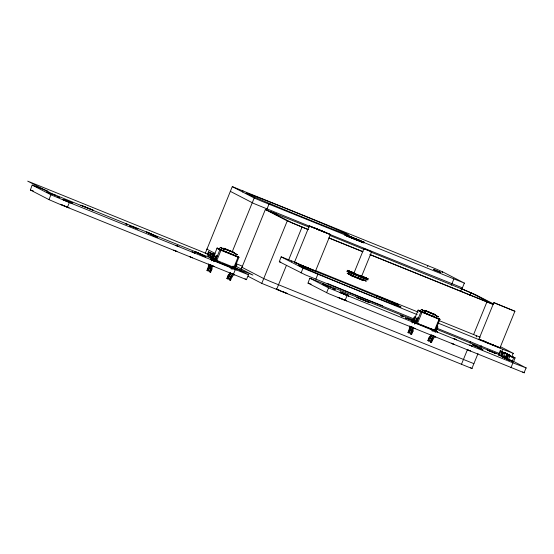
<?xml version="1.0" encoding="UTF-8"?>
<svg xmlns="http://www.w3.org/2000/svg" width="554" height="554" viewBox="0 0 554 554"><rect width="100%" height="100%" fill="white"/><g stroke="black" fill="none" stroke-linecap="round" stroke-linejoin="round"><path stroke-width="0.83" d="M208.886 264.895L208.65 267.257A1.004 0.99 -62.7 0 1 208.581 267.54L207.328 270.608L206.954 270.414L208.207 267.347A1.004 0.99 -62.7 0 0 208.276 267.063L208.588 263.919M206.954 270.414L208.276 270.989L209.523 267.921L209.156 267.727A1.004 0.99 -62.7 0 0 209.225 267.443L209.384 265.878M209.523 267.921A1.004 0.99 -62.7 0 0 209.599 267.637L209.911 264.493L210.271 264.701M211.309 265.324L210.929 265.179L211.351 265.345L211.039 268.489A1.004 0.99 -62.7 0 1 210.963 268.773L209.717 271.841L209.343 271.647L210.596 268.579A1.004 0.99 -62.7 0 0 210.665 268.295L210.762 265.124L211.372 265.401M211.919 265.629L212.327 265.733L211.981 268.877A1.004 0.99 -62.7 0 1 211.912 269.154L210.665 272.222L209.343 271.647M409.974 326.202L409.655 329.346A1.004 0.99 -62.7 0 1 409.586 329.63L408.333 332.698L407.966 332.504L409.212 329.436A1.004 0.99 -62.7 0 0 409.288 329.159L409.6 326.015M410.389 327.968L410.604 329.734A1.004 0.99 -62.7 0 1 410.535 330.011L409.281 333.079L407.966 332.504M410.604 329.734L410.777 326.583M413.305 327.823L412.993 330.967A1.004 0.99 -62.7 0 1 412.924 331.25L411.67 334.318L410.722 333.93L410.355 333.743L411.601 330.676A1.004 0.99 -62.7 0 0 411.67 330.392L411.989 327.248L412.481 327.532M410.722 333.93L411.975 330.863A1.004 0.99 -62.7 0 0 412.044 330.586L412.363 327.442A1.004 0.99 -62.7 0 1 412.446 327.116M244.979 278.821L246.682 279.722L59.153 204.004L49.195 199.738L30.38 190.015L32.139 185.043L47.907 191.172M48.953 199.62L50.933 194.779L32.354 185.174M67.408 207.39L69.382 202.549L248.656 274.881L235.062 267.831M205.236 253.413L232.271 186.615L435.098 268.586L442.598 271.82L464.529 283.184L261.71 201.22L254.21 197.986L232.451 186.733M207.12 255.006L208.346 252.008L214.668 254.563M207.785 255.346L209.01 252.347M208.152 256.149L208.726 254.75M208.775 256.474L210.271 252.859L209.654 252.541M209.772 256.377L210.998 253.379L214.578 254.833M210.437 256.724L211.663 253.725L214.509 254.951M210.804 257.52L211.379 256.128M211.427 257.845L212.854 254.348L214.37 254.965M211.704 257.236L212.923 254.231M211.247 259.902L213.11 255.325A1.004 0.99 -62.7 0 1 214.405 254.764L214.814 254.972L212.847 259.778M211.303 260.858L213.484 255.512A1.004 0.99 -62.7 0 1 214.779 254.958L214.814 254.972M216.33 261.474L212.424 259.556L217.133 248.019L221.039 249.674M208.844 268.496L207.902 270.795L208.276 270.989M213.214 259.861L212.535 259.591L214.44 254.778M213.629 261.135L215.499 256.557A1.004 0.99 -62.7 0 1 216.794 255.996L215.194 260.02M214.003 261.329L215.873 256.751A1.004 0.99 -62.7 0 1 217.168 256.19L215.236 261.01M242.479 191.954L242.971 190.749M210.915 270.497L211.545 268.967L211.912 269.154M215.291 261.038L220 249.501L217.133 248.019M221.108 249.972L216.399 261.502L233.463 268.413C236.44 269.611 228.2 266.322 232.327 267.928M232.23 251.765L234.224 252.499L223.678 248.199L232.23 251.765L254.21 197.986M230.609 272.88L228.636 275.345A1.004 0.99 -62.7 0 0 228.483 275.601L227.237 278.669L226.863 278.475L228.116 275.407A1.004 0.99 -62.7 0 1 228.262 275.158L230.235 272.686M230.838 268.725L231.44 267.263L234.259 268.732L238.961 257.181L236.807 256.073M228.754 276.557L227.812 278.856L228.186 279.05L229.432 275.982A1.004 0.99 -62.7 0 1 229.585 275.733L231.558 273.261M231.787 269.112L233.033 266.058M232.161 269.299L233.407 266.252M233.463 268.413L238.172 256.876L217.029 248.344L220.901 250.263M229.252 279.708L230.506 276.64A1.004 0.99 -62.7 0 1 230.651 276.391L232.625 273.918L232.999 274.112L231.025 276.584A1.004 0.99 -62.7 0 0 230.873 276.834L229.626 279.902L229.252 279.708L230.568 280.282L231.821 277.215A1.004 0.99 -62.7 0 1 231.974 276.965L233.947 274.493L234.619 274.784M234.487 269.583L235.422 267.291M234.861 269.777L236.731 265.193A1.004 0.99 -62.7 0 0 236.191 263.891L236.163 263.884M233.317 274.562L235.291 269.722M240.388 271.225L240.872 270.02M241.122 269.424L265.338 209.537L309.18 227.182M266.419 210.444L268.974 204.197M246.468 279.59L248.441 274.749M276.238 215.52L276.827 214.079M470.568 367.759L472.098 368.576L261.772 283.378L287.27 220.901L265.511 209.647M413.658 318.799L305.233 274.812L279.313 261.723L281.1 256.807L297.186 263.122M276.536 289.59L286.446 265.324M288.793 259.556L302.034 227.112M291.425 261.841L291.792 260.941M294.437 262.402L309.34 225.873L330.447 234.474L315.538 270.996L294.437 262.402L295.538 262.755M301.071 272.977L303.031 268.171L281.273 256.918M522.623 371.942L524.326 372.842L328.661 293.682L308.024 283.136L309.783 278.163L413.713 319.99M315.835 279.188L317.795 274.382M322.58 284.701L323.148 283.323M326.597 292.741L328.57 287.9L309.998 278.295M353.888 273.24L363.902 248.698L367.808 250.221L371.589 251.835L361.575 276.377M345.052 300.51L347.026 295.67M427.466 266.509L427.833 265.608M411.941 322.76L414.122 317.414A1.004 0.99 -62.7 0 1 415.417 316.86L415.452 316.867M412.315 322.947L414.496 317.608A1.004 0.99 -62.7 0 1 415.791 317.047L413.859 321.867L419.655 324.145M409.226 332.123L409.849 330.593M413.886 321.819L413.54 321.68L414.413 319.243M415.071 317.643L418.138 310.115L422.806 311.985M439.828 319.596L418.014 310.434L418.928 310.413M414.641 323.231L416.511 318.647A1.004 0.99 -62.7 0 1 417.806 318.093L418.208 318.294L416.248 323.1L435.257 330.814L439.966 319.27L437.819 318.162M414.704 324.187L416.878 318.841A1.004 0.99 -62.7 0 1 418.18 318.287L418.208 318.294M411.67 334.318L411.297 334.124L412.55 331.057A1.004 0.99 -62.7 0 0 412.619 330.773L412.993 330.967M417.183 319.706L417.834 318.107M418.138 310.115L421.005 311.597L416.303 323.127L413.54 321.68M417.404 323.598L422.113 312.061L421.019 311.604M442.231 272.72L442.598 271.82M431.822 335.108L429.641 337.441A1.004 0.99 -62.7 0 0 429.495 337.691L428.242 340.758L427.875 340.565L429.121 337.497A1.004 0.99 -62.7 0 1 429.274 337.248L431.247 334.775M431.85 330.821L432.445 329.353L432.979 329.609M451.288 285.296L453.837 279.05M432.799 331.202L433.422 329.678M427.875 340.565L429.191 341.146L430.444 338.079A1.004 0.99 -62.7 0 1 430.59 337.822L432.57 335.357M433.173 331.396L433.796 329.865M432.972 329.872L431.878 329.457L434.44 330.468L439.177 318.972L439.959 319.277M435.721 336.915L434.959 336.59L432.979 339.062A1.004 0.99 -62.7 0 0 432.833 339.311L431.58 342.379L430.631 341.991L430.257 341.804L431.511 338.736A1.004 0.99 -62.7 0 1 431.663 338.48L433.637 336.015L434.004 336.202A1.004 0.99 -62.7 0 0 434.135 335.994M430.631 341.991L431.885 338.923A1.004 0.99 -62.7 0 1 432.03 338.674L434.004 336.202L433.346 335.987M435.209 330.78L437.203 325.987A1.004 0.99 -62.7 0 1 437.736 327.289L435.866 331.867M431.58 342.379L431.206 342.185L432.148 339.886M435.188 332.435L437.058 327.857M460.63 291.536L461.697 288.932L370.778 252.028M461.807 289.32L464.356 283.073M469.861 295.421L470.921 292.817L464.695 290.158M461.406 364.442L467.486 349.546M470.131 343.058L470.72 341.617M473.663 334.408L486.904 301.965L493.476 304.589M476.17 336.991L476.662 335.793L480.221 337.241M478.926 339.173L493.829 302.643L514.901 311.237L500.013 347.787L478.94 339.193L480.36 339.664M471.925 368.465L478.005 353.57M480.65 347.081L481.239 345.634M499.244 355.086L500.774 351.34M501.682 351.645L502.665 349.242L513.357 353.376L500.941 346.929M502.042 351.852L500.511 355.599L499.888 355.28M502.769 352.372L501.238 356.118L505.573 357.877M503.164 356.97L504.694 353.223M504.736 358.043L505.386 356.444M507.208 359.207L508.738 355.453M508.468 359.719L509.999 355.966M511.584 357.164L513.184 353.258M512.263 361.25L513.793 357.503M510.961 367.683L512.935 362.842L526.3 368.001L513.454 361.34M524.105 372.71L526.078 367.87M507.776 359.511L508.399 359.83L506.515 358.999L513.53 361.762L515.054 358.016L506.626 354.643L505.594 356.589L506.252 356.935L507.291 354.982L513.717 357.621M229.702 274.923L230.693 273.69M432.196 335.163L430.223 337.635L430.59 337.822M330.419 234.481L309.34 225.873M315.51 271.01L312.068 269.445M371.589 251.835L363.909 248.711M350.391 274.569L354.802 276.494M367.025 279.5L363.182 278.073M52.72 194.461L46.64 191.982L52.72 194.468M223.227 248.386L230.284 251.17M344.179 293.565L348.549 295.268M407.668 318.647L412.959 320.773M514.915 311.265L493.829 302.643M52.845 194.274L55.552 195.375L53.973 194.71M59.569 197.453L56.93 196.372L59.597 197.466M150.73 233.85C145.141 231.794 156.761 236.586 151.865 234.633M152.904 235.318C158.174 237.181 148.555 233.483 153.133 235.235M328.55 286.39L330.032 287.02M348.473 295.254L340.218 291.868L344.283 293.454M194.329 251.329L196.441 252.222M195.673 252.035L196.905 252.506M413.762 322.393L417.231 323.799L413.72 322.373M478.711 347.94L480.595 348.563L477.361 347.24L479.688 348.224M451.365 343.258L452.376 343.646L451.378 343.272M230.596 191.49L253.912 203.553L312.456 227.403M345.412 235.305L346.527 235.692M363.029 279.763L358.39 277.956M414.157 328.224L415.23 328.64M238.933 257.181L238.241 256.911M234.224 268.711L233.532 268.441M345.177 235.173L344.72 235.034L345.031 235.208M360.432 241.482L360.349 241.378M348.265 271.792L347.801 271.654L349.726 272.547M207.39 249.279L206.781 249.092L215.111 253.427M242.417 267.388L241.8 267.208L263.739 278.572L271.238 281.806L473.885 363.659M81.002 205.257L82.221 205.714M31.169 190.181L30.38 190.015M299.347 264.355L298.918 264.216L304.513 266.619M348.231 236.433L353.272 238.407M363.14 242.624L363.943 242.881L360.266 241.253M348.542 273.759L347.815 273.544L349.581 274.355M276.73 289.188L276.231 289.043L276.806 289.313M437.909 318.411L436.815 317.982M435.666 336.915L434.696 336.541M345.523 235.298L347.026 235.879M362.136 242.223L362.551 242.375M348.217 271.73L346.846 271.259L350.35 272.817M280.802 262.18L279.313 261.723M309.818 283.676L308.024 283.136M31.633 190.354L32.174 190.555M435.07 317.227L436.704 317.941M234.058 255.138L235.235 255.664M338.709 297.588L338.092 297.387L338.813 297.72M151.187 234.203L152.094 234.55L149.767 233.573M234.598 274.805L233.802 274.493M484.39 341.347L483.4 340.994L488.365 343.141M494.542 345.613L495.553 345.959L494.431 345.44M435.119 330.759L433.671 330.219M359.906 241.288L358.68 240.817M361.637 242.036L362.697 242.458M349.456 274.105L347.15 273.254L350.17 274.604M364.068 280.255L366.374 281.107L365.439 280.643M432.944 316.133L434.045 316.569M435.077 330.745L432.39 329.36M224.093 251.142L223.587 250.941M467.645 349.844L468.435 350.149M61.231 204.53L60.448 204.267L61.175 204.599M68.281 207.501L69.084 207.778L68.502 207.501M296.002 262.928L299.548 264.313M310.441 283.911L311.133 284.174M32.797 190.784L33.489 191.054M299.908 264.563L301.03 264.999M422.91 312.11L421.94 311.722M425.056 313.176L425.389 313.329L424.17 312.865M480.872 339.858L481.461 340.087M345.731 300.545L346.485 300.829L345.98 300.552M470.291 350.952L470.388 350.959M346.499 235.665L347.6 236.101M361.54 242.015L362.157 242.257M348.93 273.884L349.553 274.119M363.493 280.033L365.73 280.843L365.19 280.566M277.346 289.423L277.734 289.569M287.263 293.599L286.432 293.274M424.731 312.865L425.59 313.197M484.736 341.479L485.948 341.95M413.055 320.884L407.709 318.675M221.822 249.986L221.468 249.847M412.1 327.123L412.474 327.269M190.14 256.772L190.901 257.07L190.05 256.765M347.116 235.9L350.467 237.237M357.212 240.18L355.987 239.695M360.419 241.565L361.063 241.814M363.936 278.371L367.988 279.895L367.35 279.569M362.849 279.784L363.971 280.241M221.711 250.131L221.198 249.937L222.265 250.408M339.27 297.803L339.976 298.08M345.53 300.469L342.808 299.382M432.861 335.738L432.307 335.537L432.951 335.772M82.511 205.825L83.536 206.227M61.626 204.682L62.332 204.959M67.886 207.348L66.916 206.967M231.849 273.641L231.302 273.441L231.814 273.676M482.132 340.35L482.894 340.648M493.822 345.336L491.44 344.387M360.1 241.454L360.848 241.745M352.42 272.291L348.833 270.954L352.6 272.63M363.189 276.945L366.776 278.281L362.233 276.28M362.143 279.507L363.279 279.971M507.284 358.902L506.044 358.417L509.05 359.664M453.989 344.359L454.605 344.581L453.892 344.318M176.345 251.239L176.961 251.461L176.463 251.239M192.487 257.769L191.435 257.347M348.563 236.461L351.257 237.548M358.971 240.99L359.712 241.288M353.168 272.582L347.233 270.304L353.383 272.956M362.448 276.654L368.382 278.932L361.409 275.934M362.385 277.755L363.763 278.323M362.531 279.673L360.626 278.904M301.459 265.172L303.592 266.024M278.648 289.929L279.68 290.338M285.448 292.886L285.961 293.087M352.337 272.222L353.944 272.893M361.672 276.342L363.272 277.014M361.554 277.429L362.884 277.976M361.734 279.361L359.83 278.586M353.743 276.591L350.093 275.206L362.905 280.435L360.737 279.465M422.993 312.331L422.245 312.047L424.059 312.823M483.732 340.973L484.646 341.34M222.119 248.24C224.543 249.148 216.946 246.156 221.281 247.846M224.238 249.342C226.815 250.318 219.661 247.423 222.916 248.801M196.76 252.354L197.563 252.652L196.885 252.354M213.373 266.218L214.114 266.509L213.262 266.176M486.419 342.137L488.081 342.801M431.455 328.785L431.898 328.958M479.612 348.286L481.945 349.255L478.718 347.954M225.243 251.371L226.337 251.807M340.509 298.294L341.679 298.765M83.91 206.379L86.002 207.217M149.843 233.511L147.579 232.569L148.749 233.005M151.117 234.266L150.224 233.933L151.789 234.543M153.887 235.595L153.216 235.325M153.811 235.665L154.483 235.935M66.646 206.857L65.476 206.386M174.739 250.526L173.741 250.145L174.808 250.616M357.088 240.187L355.959 239.737M357.399 240.367L358.196 240.685L357.621 240.263M360.876 276.024L362.358 276.647M360.702 277.09L361.97 277.609M221.912 248.164L221.358 247.936M224.038 249.258L223.172 248.85M203.533 255.948L202.459 255.526L203.99 256.128M63.149 205.285L64.042 205.645M175.943 251.073L175.383 250.844M356.215 239.093L361 240.935L355.308 238.497M351.042 237.451L352.053 237.874M321.285 230.852L325.981 232.652L321.597 230.762M276.121 213.796L270.165 211.517L292.166 222.895L308.169 229.508M360.079 275.705L361.43 276.28M359.851 276.744L361.035 277.235M359.034 278.267L360.052 278.69M354.304 276.813L357.842 278.253M427.349 313.903L428.526 314.374M430.375 315.33L434.398 316.84M330.226 287.097L331.257 287.498L329.872 286.903M334.27 289.188L335.302 289.59L334.014 289.036M220.284 249.314L219.093 248.843L220.97 249.591M238.109 257.229L238.822 257.506L236.676 256.391M434.578 336.493L433.463 336.036M453.477 344.152L452.563 343.778M201.718 254.965C205.479 256.419 196.552 252.818 201.49 254.875M212.494 259.958C216.593 261.571 207.882 257.991 211.503 259.556M235.422 269.514C239.487 271.086 230.042 267.34 234.965 269.265M280.22 290.552L280.76 290.774M283.849 292.249L284.389 292.464M213.027 266.079L212.535 265.878M233.573 274.396L232.701 274.043M354.103 237.998L348.182 235.699L352.635 237.631M356.236 239.169L352.517 237.645M355.654 238.864L364.525 242.375L344.685 234.294L353.251 237.888M352.739 238.137L354.491 238.85M353.694 238.629L350.495 237.403L351.79 237.971M354.816 239.273L356.769 240.124M319.111 229.744L313.82 227.687L318.799 229.841M313.225 227.715L315.538 228.65M317.075 229.28L320.932 230.838M322.47 231.461L324.783 232.396M325.551 232.708L462.396 287.879M460.9 288.523L475.422 294.617L493.344 303.876M329.949 235.498L364.643 249.632M328.972 237.929L362.863 251.654M370.564 254.771L492.79 304.139L470.921 292.817M308.197 229.612L287.27 220.901M328.993 238.033L362.884 251.751M369.823 254.563L486.904 301.965M358.493 275.061L359.56 275.525M359.297 275.386L360.488 275.899M358.147 276.051L359.165 276.488M359.006 276.404L360.093 276.862M357.254 277.499L358.355 278.004M357.822 277.727L359.2 278.343M424.357 312.615L425.908 313.245M432.896 316.071L434.447 316.694M429.98 315.178L424.648 312.962M418.796 310.739L439.253 319M315.669 270.608L418.118 312.089M438.913 320.51L476.662 335.793M490.858 344.152L488.988 343.397M417.162 314.617L303.031 268.171M437.958 323.037L502.665 349.242M507.097 353.895L500.11 350.994L498.586 354.747L503.683 356.818M501.349 351.645L505.137 353.182M501.966 351.97L509.784 355.128L507.893 354.297L508.517 354.622M509.749 355.273L503.427 352.711L501.903 356.457L506.917 358.486L506.335 358.189M504.001 353.023L508.413 354.879M514.396 357.669L508.073 355.114L506.543 358.86L512.865 361.423M436.767 328.155L499.161 353.417M506.958 357.143L504.597 356.187L504.036 357.565L506.363 358.507M505.262 356.534L507.623 357.489M436.954 329.401L498.413 354.338M504.092 357.129L498.552 354.885L500.435 355.716L499.819 355.398M509.715 359.934L510.546 360.266M511.674 360.793L503.988 357.676L504.819 358.085M431.289 328.861L431.85 329.09M421.206 324.776L430.513 328.543M433.664 329.893L434.606 330.267L433.824 329.893M512.935 362.842L328.57 287.9M234.113 253.102L235.554 253.656L234.037 253.012M224.903 251.149L226.454 251.779M411.407 326.839L410.902 326.638M235.692 255.844L236.814 256.26M452.597 343.736L453.407 344.069M220.977 250.29L238.04 257.201M214.737 254.452L213.477 253.94L214.093 254.258M410.355 333.743L411.297 334.124M430.257 341.804L431.206 342.185M209.578 252.659L213.989 254.515M207.819 254.071L27.7 181.144L51.986 193.706L252.922 275.061L235.464 266.038M147.516 232.355C143.59 230.838 152.177 234.231 147.821 232.542M195.742 252.07L197.252 252.645M148.86 233.054L150.75 233.85M216.316 261.114L220.194 262.686M221.745 263.309L229.501 266.453M230.277 266.765L230.776 266.973M69.382 202.549L50.933 194.779M283.316 292.027L282.201 291.577M232.576 273.995L232.992 274.098M226.863 278.475L228.186 279.05M355.349 238.809L353.48 238.047M354.034 238.767L360.114 241.267M321.258 230.921L319.104 230.042M462.043 288.987L464.46 289.971M357.635 274.742L358.618 275.137M358.223 276.1L356.229 275.29M357.496 277.658L355.682 276.917M429.849 312.304L424.689 310.295L435.257 314.603L429.717 312.442M429.71 312.615L424.26 310.503L432.757 313.876M422.286 309.942C417.868 308.211 426.912 311.805 422.363 310.032M421.636 311.542L420.098 310.939L423 312.11M304.201 266.266L304.832 266.522M305.143 266.876L311.071 269.182L310.746 269.009M473.545 345.073C468.954 343.279 478.095 346.901 473.622 345.163M474.896 345.765C470.284 343.965 479.619 347.677 474.972 345.855M476.246 346.465L474.667 345.848L479.252 347.864L476.322 346.555M406.158 318.245C402.599 316.86 410.043 319.817 406.221 318.321M334.076 289.112L332.663 288.502L333.785 288.994M481.634 349.249C477.07 347.469 486.336 351.153 481.71 349.345M435.977 331.354C430.991 329.408 441.074 333.418 436.06 331.451M470.976 345.537C466.42 343.757 475.754 347.476 471.052 345.634M344.269 294.174L340.052 292.533L348.695 296.058L344.166 294.292M341.991 298.89L342.607 299.139M222.937 250.685L222.486 250.498M220.963 249.909L220 249.501M242.333 266.211L236.212 263.697M86.445 207.397L89.083 208.477M197.328 252.735L198.914 253.351L196.982 252.596M198.678 253.434L201.608 254.743L197.099 252.749L198.443 253.337M130.453 226.129C126.887 224.737 134.345 227.701 130.515 226.205M202.646 255.436C198.076 253.649 207.341 257.333 202.722 255.526M154.559 236.025L156.145 236.634L152.904 235.318M204.066 256.218L205.652 256.834L203.72 256.08M193.332 252.416C188.713 250.616 198.131 254.355 193.408 252.506M214.509 261.045C219.453 263.018 210.472 259.293 213.892 260.789M175.299 250.754L175.874 250.99M64.347 205.769L64.963 206.019M65.164 206.261L62.775 205.278M354.435 238.885L355.412 239.224M354.269 239.003L352.372 238.268M353.251 238.691L354.179 239.065M319.61 229.868L321.736 230.734M356.624 274.327L357.655 274.722M429.572 312.768L435.437 315.06L433.096 314.014M424.523 311.085L426.047 311.729L422.868 310.441L424.412 311.036M437.168 316.202L438.685 316.846L435.513 315.558L437.051 316.154M489.314 343.307L489.944 343.563M491.91 351.873L487.388 350.1L496.031 353.632L492.222 351.998M236.046 254.064C240.782 256.066 231.794 252.312 235.893 254.057M469.113 350.426L470.076 350.821L468.961 350.419M413.54 327.975L412.806 327.67M227.916 252.444L229.107 252.936M342.504 299.257L340.149 298.287M126.409 224.038C130.391 225.72 122.524 222.438 126.471 224.114M66.522 201.171L71.057 202.937L64.527 199.765L72.844 203.145L67.595 201.081M355.336 239.203L356.34 239.605M353.902 238.85L352.102 238.102M355.599 273.905L356.804 274.368M355.204 274.867L356.34 275.317M354.754 276.536L356.042 277.007M305.455 266.779L306.085 267.035M67.553 201.434L62.422 199.426L66.217 201.047M282.99 291.674L283.579 291.916M281.03 291.099L281.619 291.342M191.587 257.354L192.515 257.742M356.208 239.563L359.068 240.741M355.135 239.217L357.406 240.173M359.685 275.22L360.55 275.58M354.574 273.482L355.931 274.015M354.179 274.445L355.405 274.929M353.819 276.148L355.419 276.751M430.119 315.025L431.261 315.503M434.011 316.611L432.923 316.196M306.826 267.257L307.837 267.679M492 344.325L492.991 344.733M490.567 343.819L491.176 344.069M431.857 329.007L431.317 328.778M343.217 299.395L344.38 299.873M195.631 251.897L194.364 251.357M53.849 194.703L52.859 194.281M212.037 265.678L213.068 266.038M65.878 206.393L66.743 206.753M357.074 239.924L359.906 241.094M350.474 237.548L351.589 237.998M353.57 273.067L355.066 273.655M353.175 274.029L354.477 274.549M352.905 275.767L354.02 276.217M358.459 278.51L359.068 278.766M306.694 267.284L308.813 268.171M329.457 286.785L328.564 286.397M230.665 251.329L232.978 252.305M284.167 292.166L284.749 292.401M279.86 290.615L280.442 290.857M350.73 237.638L348.397 236.662M351.762 238.019L350.613 237.534M352.593 272.658L354.207 273.302M352.199 273.621L353.563 274.168M352.019 275.4L353.161 275.864M491.765 344.311L492.831 344.754M432.868 329.561L432.473 329.395M468.393 350.19L467.624 349.865M89.499 208.65L91.659 209.557M309.693 268.448L310.524 268.794M434.44 330.468L434.932 330.683M414.309 328.224L415.216 328.619M352.676 273.801L350.426 272.873M351.181 275.047L352.337 275.518M359.657 279.008L360.218 279.244M494.791 345.481L496.336 346.132M344.65 299.984L345.384 300.296M279.299 290.379L278.281 289.95M67.006 206.864L67.955 207.265M359.539 240.948L362.759 242.34M347.974 236.496L348.75 236.828M351.838 273.447L349.643 272.54M350.405 274.722L351.555 275.193M339.886 298.177L339 297.796M285.836 292.858L286.328 293.066M62.249 205.056L61.355 204.675M493.302 344.955L493.725 345.135M224.176 251.094L233.386 254.75M350.093 237.32L349.207 236.939M349.699 274.417L350.827 274.881M497.049 346.437L500.013 347.787M309.236 268.351L310.524 268.912M346.638 235.928L347.739 236.378M363.826 279.943L364.989 280.449M210.859 257.492L210.478 257.333M286.778 293.26L287.173 293.426M277.831 289.763L277.09 289.444M91.95 209.682L93.28 210.298L80.87 205.257M346.652 235.907L347.15 236.129M363.936 280.012L364.857 280.414M432.923 316.154L434.101 316.708M233.476 252.513L234.439 252.963L223.248 248.414M348.847 236.78L348.134 236.461M346.105 235.692L345.301 235.332M346.229 235.727L345.384 235.318M506.508 353.438L507.125 353.757L505.241 352.926L505.864 353.244M514.465 357.552L515.088 357.877L513.205 357.039L513.821 357.365M505.213 353.064L505.788 353.362M507.866 354.435L508.44 354.74M513.17 357.185L513.752 357.482M501.453 351.388L502.069 351.714L500.186 350.876L500.809 351.201M504.105 352.766L504.722 353.085M509.41 355.509L510.033 355.827L508.15 354.996L508.766 355.315M437.688 318.481L439.121 319.222M501.418 351.527L502 351.832M502.838 352.254L503.461 352.573M504.071 352.905L504.652 353.203M509.382 355.647L509.957 355.945M510.324 356.139L510.989 356.478M506.626 354.643L507.291 354.982M505.608 356.478L506.107 356.734L504.639 356.077L505.345 356.554M510.753 360.488L509.922 360.079M511.64 360.931L512.221 361.229M512.831 361.561L513.454 361.88L511.571 361.049M503.607 356.928L504.23 357.254M506.259 358.306L506.882 358.625M509.285 359.83L509.784 360.086M502.54 356.651L503.122 356.949M505.109 358.009L505.608 358.272M507.852 359.394L508.427 359.691M502.471 356.769L503.087 357.088L501.204 356.257L501.827 356.575M504.957 358.078L505.456 358.334M437.203 325.987L436.794 325.78A1.004 0.99 -62.7 0 1 437.39 327.026M437.369 327.095L437.736 327.289M415.417 316.86L415.819 317.061M414.122 317.414L414.496 317.608M416.511 318.647L416.878 318.841M432.979 339.062L432.605 338.868A1.004 0.99 -62.7 0 0 432.459 339.117L432.833 339.311M429.274 337.248L429.641 337.441M431.663 338.48L432.03 338.674M429.121 337.497L429.495 337.691M430.07 337.885L430.444 338.079M431.511 338.736L431.885 338.923M409.288 329.159L409.655 329.346M411.67 330.392L412.044 330.586M410.161 329.824L410.535 330.011M412.55 331.057L412.924 331.25M409.212 329.436L409.586 329.63M411.601 330.676L411.975 330.863M428.817 340.952L429.191 341.146M408.914 332.892L409.281 333.079M236.731 265.193L236.357 265.006A1.004 0.99 -62.7 0 0 236.274 264.071M213.442 254.078L214.024 254.376M216.794 255.996L217.203 256.204M212.334 253.774L212.958 254.092M211.074 253.261L211.69 253.58M212.307 253.912L212.881 254.21M213.11 255.325L213.484 255.512M215.499 256.557L215.873 256.751M212.681 257.139L213.338 257.478M248.178 276.342L261.772 283.378M229.211 275.539L229.585 275.733M231.974 276.965L231.6 276.771A1.004 0.99 -62.7 0 0 231.454 277.028L231.821 277.215M228.262 275.158L228.636 275.345M230.651 276.391L231.025 276.584M228.116 275.407L228.483 275.601M229.065 275.788L229.432 275.982M230.506 276.64L230.873 276.834M209.225 267.443L209.599 267.637M208.276 267.063L208.65 267.257M210.665 268.295L211.039 268.489M208.207 267.347L208.581 267.54M210.596 268.579L210.963 268.773M230.201 280.095L230.568 280.282M210.291 272.035L210.665 272.222M382.634 305.794A55.372 0.873 22.2 0 1 327.296 283.385M504.486 356.146L503.925 357.524L504.583 357.863L505.151 356.485L504.486 356.146M508.517 359.387L506.024 358.473L509.022 359.719L508.517 359.387M376.367 295.677L398.084 304.562L376.367 295.677M131.984 226.531L138.043 229.01L132.011 226.538M322.366 284.098L328.432 286.584L322.393 284.112M356.534 297.325L368.985 302.422L356.534 297.325M436.559 315.752L435.119 315.191L436.538 315.752M154.275 236.018L157.488 237.334L154.275 236.018M175.715 245.304L178.935 246.62L175.743 245.318M400.805 315.642L403.499 316.743L400.805 315.642M411.359 321.14L414.842 322.567L411.387 321.147M453.359 338.425L456.572 339.747L453.359 338.425M411.774 327.213L412.377 327.49L411.802 327.22M439.89 272.035L433.567 269.479L440.949 272.589L439.89 272.035M209.682 252.402L208.422 251.89L210.305 252.721L209.682 252.402M210.7 257.776L209.44 257.264L211.323 258.102L210.7 257.776M323.453 276.155A55.372 0.873 22.2 0 0 401.082 307.041A55.372 0.873 22.2 0 0 324.928 275.13A55.372 0.873 22.2 0 0 323.453 276.155M270.767 203.976A55.372 0.873 22.2 0 0 348.397 234.854A55.372 0.873 22.2 0 0 272.243 202.951A55.372 0.873 22.2 0 0 270.767 203.976"/></g></svg>
